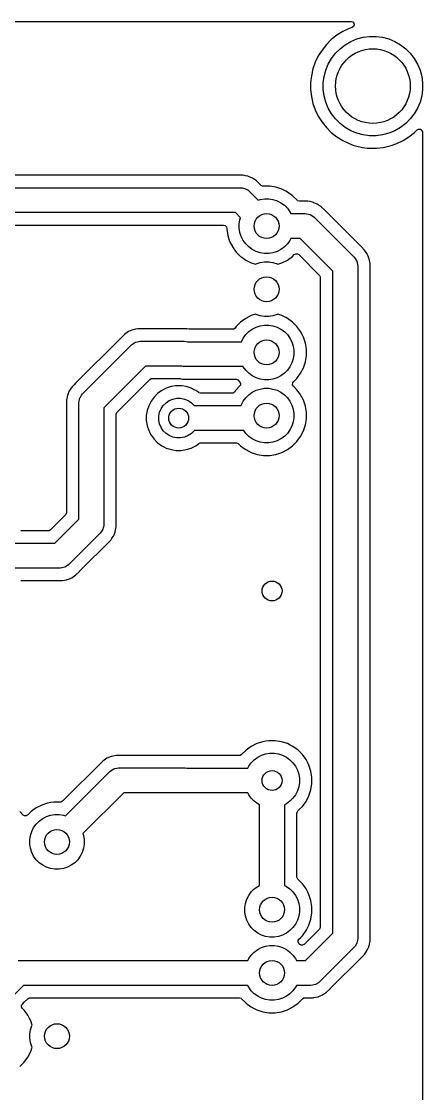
# Model space of a CAD drawing. Extents: x 10 to 287, y -200 to -10.
# Drawn here: x 178.92 to 195.04, y -121.78 to -78.68 of the extents above; entities that cross this region are included whole.
import ezdxf

# ---------------------------------------------------------------- set-up
doc = ezdxf.new("R2010")
doc.units = 0
doc.layers.add('BLACK', color=7, linetype='CONTINUOUS')

msp = doc.modelspace()

# ---------------------------------------------------------------- linework, layer by layer
at = {"layer": 'BLACK', "linetype": 'CONTINUOUS'}
for p, q in [((107.551739, -78.6805), (192.168261, -78.6805)), ((192.168261, -78.6805), (192.2353, -78.700185)), ((192.2353, -78.700185), (192.281055, -78.752989)), ((192.290999, -78.822147), (192.261974, -78.885703)), ((192.281055, -78.752989), (192.290999, -78.822147)), ((191.590753, -79.237476), (191.371175, -79.412583)), ((191.828557, -79.088053), (191.590753, -79.237476)), ((192.081588, -78.9662), (191.828557, -79.088053)), ((192.209216, -78.921541), (192.081588, -78.9662)), ((192.261974, -78.885703), (192.209216, -78.921541)), ((192.649819, -79.318429), (192.909194, -79.284282)), ((192.909194, -79.284282), (193.170806, -79.284282)), ((193.170806, -79.284282), (193.430181, -79.318429)), ((191.172583, -79.611175), (190.997476, -79.830753)), ((191.371175, -79.412583), (191.172583, -79.611175)), ((191.721308, -79.77632), (191.92886, -79.617061)), ((191.92886, -79.617061), (192.155423, -79.486255)), ((192.155423, -79.486255), (192.397121, -79.38614)), ((192.397121, -79.38614), (192.649819, -79.318429)), ((193.430181, -79.318429), (193.682879, -79.38614)), ((193.682879, -79.38614), (193.924577, -79.486255)), ((193.924577, -79.486255), (194.15114, -79.617061)), ((194.15114, -79.617061), (194.358692, -79.77632)), ((190.848053, -80.068557), (190.7262, -80.321588)), ((190.997476, -79.830753), (190.848053, -80.068557)), ((191.377061, -80.16886), (191.53632, -79.961308)), ((191.53632, -79.961308), (191.721308, -79.77632)), ((194.358692, -79.77632), (194.54368, -79.961308)), ((194.54368, -79.961308), (194.702939, -80.16886)), ((190.633439, -80.586682), (190.570945, -80.860487)), ((190.633443, -80.58667), (190.633439, -80.586682)), ((190.7262, -80.321588), (190.633443, -80.58667)), ((191.14614, -80.637121), (191.246255, -80.395423)), ((191.246255, -80.395423), (191.377061, -80.16886)), ((194.702939, -80.16886), (194.833745, -80.395423)), ((194.833745, -80.395423), (194.93386, -80.637121)), ((190.570942, -80.860505), (190.5395, -81.139568)), ((190.570945, -80.860487), (190.570942, -80.860505)), ((191.044282, -81.149194), (191.078429, -80.889819)), ((191.078429, -80.889819), (191.14614, -80.637121)), ((194.93386, -80.637121), (195.001571, -80.889819)), ((195.001571, -80.889819), (195.035718, -81.149194)), ((190.5395, -81.139568), (190.5395, -81.420431)), ((190.5395, -81.420431), (190.570942, -81.699494)), ((191.044282, -81.410806), (191.044282, -81.149194)), ((191.078429, -81.670181), (191.044282, -81.410806)), ((195.035718, -81.410806), (195.001571, -81.670181)), ((195.035718, -81.149194), (195.035718, -81.410806)), ((190.570942, -81.699494), (190.570945, -81.699512)), ((190.570945, -81.699512), (190.633439, -81.973317)), ((191.14614, -81.922879), (191.078429, -81.670181)), ((195.001571, -81.670181), (194.93386, -81.922879)), ((190.633439, -81.973317), (190.633443, -81.973329)), ((190.633443, -81.973329), (190.7262, -82.238411)), ((190.7262, -82.238411), (190.848053, -82.491442)), ((191.246255, -82.164577), (191.14614, -81.922879)), ((191.377061, -82.39114), (191.246255, -82.164577)), ((194.833745, -82.164577), (194.702939, -82.39114)), ((194.93386, -81.922879), (194.833745, -82.164577)), ((190.848053, -82.491442), (190.848055, -82.491445)), ((190.848055, -82.491445), (190.997477, -82.729248)), ((190.997477, -82.729248), (191.172584, -82.948825)), ((191.53632, -82.598692), (191.377061, -82.39114)), ((191.721308, -82.78368), (191.53632, -82.598692)), ((194.54368, -82.598692), (194.358692, -82.78368)), ((194.702939, -82.39114), (194.54368, -82.598692)), ((191.172584, -82.948825), (191.371175, -83.147416)), ((191.371175, -83.147416), (191.590752, -83.322523)), ((191.92886, -82.942939), (191.721308, -82.78368)), ((192.155423, -83.073745), (191.92886, -82.942939)), ((192.397121, -83.17386), (192.155423, -83.073745)), ((192.649819, -83.241571), (192.397121, -83.17386)), ((193.682879, -83.17386), (193.430181, -83.241571)), ((193.924577, -83.073745), (193.682879, -83.17386)), ((194.15114, -82.942939), (193.924577, -83.073745)), ((194.358692, -82.78368), (194.15114, -82.942939)), ((194.489248, -83.322523), (194.708825, -83.147416)), ((194.708825, -83.147416), (194.817819, -83.038422)), ((194.817819, -83.038422), (194.879142, -83.004937)), ((194.879142, -83.004937), (194.948834, -83.009921)), ((194.948834, -83.009921), (195.004767, -83.051793)), ((195.004767, -83.051793), (195.029184, -83.117257)), ((195.029184, -83.117257), (195.0295, -83.126103)), ((195.0295, -83.126103), (195.0295, -145.473897)), ((191.590752, -83.322523), (191.828555, -83.471945)), ((191.828555, -83.471945), (192.081592, -83.593801)), ((192.081592, -83.593801), (192.28068, -83.663465)), ((192.909194, -83.275718), (192.649819, -83.241571)), ((193.170806, -83.275718), (192.909194, -83.275718)), ((193.430181, -83.241571), (193.170806, -83.275718)), ((193.733318, -83.68656), (193.998408, -83.593801)), ((193.998408, -83.593801), (194.251445, -83.471945)), ((194.251445, -83.471945), (194.489248, -83.322523)), ((192.28068, -83.663465), (192.34667, -83.686556)), ((192.34667, -83.686556), (192.346682, -83.68656)), ((192.346682, -83.68656), (192.620491, -83.749055)), ((192.620491, -83.749055), (192.620497, -83.749055)), ((192.620497, -83.749055), (192.620505, -83.749057)), ((192.620505, -83.749057), (192.806547, -83.770018)), ((192.806547, -83.770018), (192.899569, -83.780499)), ((192.899569, -83.780499), (192.899572, -83.7805)), ((192.899572, -83.7805), (192.899575, -83.7805)), ((192.899575, -83.7805), (193.180428, -83.7805)), ((193.180428, -83.7805), (193.180429, -83.780499)), ((193.180429, -83.780499), (193.323055, -83.764429)), ((193.323055, -83.764429), (193.459494, -83.749057)), ((193.459494, -83.749057), (193.459499, -83.749056)), ((193.459499, -83.749056), (193.459509, -83.749055)), ((193.459509, -83.749055), (193.733318, -83.68656)), ((187.828541, -84.86638), (166.755825, -84.86638)), ((187.828544, -84.86638), (187.828541, -84.86638)), ((187.925188, -84.885604), (187.828544, -84.86638)), ((188.021828, -84.904826), (187.925188, -84.885604)), ((188.021832, -84.904828), (188.021828, -84.904826)), ((188.021836, -84.904829), (188.021832, -84.904828)), ((188.075165, -84.926918), (188.021836, -84.904829)), ((188.131315, -84.950176), (188.075165, -84.926918)), ((188.203911, -84.980246), (188.131315, -84.950176)), ((188.20392, -84.980251), (188.203911, -84.980246)), ((188.367781, -85.08974), (188.20392, -84.980251)), ((188.367785, -85.089743), (188.367781, -85.08974)), ((188.511459, -85.233417), (188.367785, -85.089743)), ((188.511479, -85.233439), (188.511459, -85.233417)), ((188.548347, -85.270307), (188.511479, -85.233439)), ((188.576601, -85.291458), (188.548347, -85.270307)), ((188.576885, -85.291519), (188.576601, -85.291458)), ((188.577346, -85.291862), (188.576885, -85.291519)), ((188.61119, -85.298982), (188.577346, -85.291862)), ((188.639166, -85.305068), (188.61119, -85.298982)), ((188.639166, -85.30638), (188.639166, -85.305068)), ((188.644038, -85.30638), (188.639166, -85.30638)), ((188.895962, -85.30638), (188.644038, -85.30638)), ((189.144785, -85.34579), (188.895962, -85.30638)), ((166.854366, -85.36688), (187.73, -85.36688)), ((187.73, -85.36688), (187.795248, -85.371157)), ((187.795248, -85.371157), (187.795263, -85.371157)), ((187.795263, -85.371157), (187.921342, -85.40494)), ((187.921342, -85.40494), (188.034381, -85.470203)), ((188.034381, -85.470203), (188.034396, -85.470218)), ((188.034396, -85.470218), (188.083553, -85.513327)), ((188.083553, -85.513327), (188.433423, -85.863197)), ((189.384383, -85.42364), (189.144785, -85.34579)), ((189.538747, -85.502293), (189.384383, -85.42364)), ((189.608845, -85.53801), (189.538747, -85.502293)), ((189.608847, -85.538011), (189.608845, -85.53801)), ((189.608848, -85.538012), (189.608847, -85.538011)), ((189.812649, -85.686081), (189.608848, -85.538012)), ((189.812654, -85.686085), (189.812649, -85.686081)), ((189.994238, -85.867669), (189.812654, -85.686085)), ((188.433423, -85.863197), (188.51321, -85.837273)), ((188.51321, -85.837273), (188.683695, -85.810271)), ((188.683695, -85.810271), (188.856305, -85.810271)), ((188.856305, -85.810271), (189.02679, -85.837273)), ((189.02679, -85.837273), (189.190952, -85.890613)), ((189.190952, -85.890613), (189.344748, -85.968976)), ((189.344748, -85.968976), (189.484393, -86.070433)), ((189.484393, -86.070433), (189.606447, -86.192487)), ((189.606447, -86.192487), (189.707904, -86.332132)), ((189.99465, -85.867256), (189.994238, -85.867669)), ((190.016923, -85.886695), (189.99465, -85.867256)), ((190.083962, -85.90638), (190.016923, -85.886695)), ((190.424175, -85.90638), (190.083962, -85.90638)), ((190.424178, -85.90638), (190.424175, -85.90638)), ((190.516366, -85.924717), (190.424178, -85.90638)), ((190.516374, -85.924719), (190.516366, -85.924717)), ((190.520822, -85.925604), (190.516374, -85.924719)), ((190.61747, -85.944829), (190.520822, -85.925604)), ((190.667183, -85.965421), (190.61747, -85.944829)), ((190.674237, -85.968342), (190.667183, -85.965421)), ((190.674241, -85.968344), (190.674237, -85.968342)), ((190.799541, -86.020244), (190.674241, -85.968344)), ((190.799554, -86.020251), (190.799541, -86.020244)), ((190.963415, -86.12974), (190.799554, -86.020251)), ((190.963419, -86.129743), (190.963415, -86.12974)), ((191.107093, -86.273417), (190.963419, -86.129743)), ((187.522894, -86.36688), (167.061472, -86.36688)), ((187.726317, -86.570303), (187.522894, -86.36688)), ((187.700393, -86.65009), (187.726317, -86.570303)), ((189.707904, -86.332132), (189.74599, -86.40688)), ((189.74599, -86.40688), (190.325634, -86.40688)), ((190.325634, -86.40688), (190.390882, -86.411157)), ((190.390882, -86.411157), (190.390897, -86.411157)), ((190.390897, -86.411157), (190.516976, -86.44494)), ((190.516976, -86.44494), (190.630015, -86.510203)), ((190.630015, -86.510203), (190.63003, -86.510218)), ((190.63003, -86.510218), (190.679187, -86.553327)), ((190.679187, -86.553327), (192.283553, -88.157692)), ((191.107113, -86.273439), (191.107093, -86.273417)), ((192.564655, -87.730981), (191.107113, -86.273439)), ((167.320148, -86.86738), (187.0455, -86.86738)), ((187.0455, -86.86738), (187.112539, -86.887065)), ((187.112539, -86.887065), (187.158294, -86.939869)), ((187.158294, -86.939869), (187.1695, -86.99138)), ((187.1695, -86.99138), (187.1695, -87.032841)), ((187.1695, -87.032841), (187.20891, -87.281665)), ((187.673391, -86.820575), (187.700393, -86.65009)), ((187.673391, -86.993185), (187.673391, -86.820575)), ((187.700393, -87.16367), (187.673391, -86.993185)), ((187.20891, -87.281665), (187.28676, -87.521263)), ((187.753733, -87.327832), (187.700393, -87.16367)), ((187.832096, -87.481628), (187.753733, -87.327832)), ((187.933553, -87.621273), (187.832096, -87.481628)), ((189.707904, -87.481628), (189.606447, -87.621273)), ((189.74599, -87.40688), (189.707904, -87.481628)), ((190.118528, -87.40688), (189.74599, -87.40688)), ((191.43, -88.718352), (190.118528, -87.40688)), ((187.28676, -87.521263), (187.324734, -87.59579)), ((187.324734, -87.59579), (187.39521, -87.734107)), ((187.39521, -87.734107), (187.401132, -87.745728)), ((187.401132, -87.745728), (187.549201, -87.949529)), ((188.055607, -87.743327), (187.933553, -87.621273)), ((188.195252, -87.844784), (188.055607, -87.743327)), ((188.349048, -87.923147), (188.195252, -87.844784)), ((188.51321, -87.976487), (188.349048, -87.923147)), ((189.190952, -87.923147), (189.02679, -87.976487)), ((189.344748, -87.844784), (189.190952, -87.923147)), ((189.484393, -87.743327), (189.344748, -87.844784)), ((189.606447, -87.621273), (189.484393, -87.743327)), ((192.564686, -87.73101), (192.564655, -87.730981)), ((192.707139, -87.873463), (192.564686, -87.73101)), ((192.810014, -88.027427), (192.707139, -87.873463)), ((187.549201, -87.949529), (187.549205, -87.949534)), ((187.549205, -87.949534), (187.727345, -88.127674)), ((187.727345, -88.127674), (187.72735, -88.127678)), ((187.72735, -88.127678), (187.775634, -88.162758)), ((187.775634, -88.162758), (187.931155, -88.27575)), ((187.931155, -88.27575), (188.074184, -88.348627)), ((188.074184, -88.348627), (188.155616, -88.390119)), ((188.683695, -88.003489), (188.51321, -87.976487)), ((188.51321, -88.377273), (188.683695, -88.350271)), ((188.856305, -88.003489), (188.683695, -88.003489)), ((188.683695, -88.350271), (188.856305, -88.350271)), ((189.02679, -87.976487), (188.856305, -88.003489)), ((188.856305, -88.350271), (189.02679, -88.377273)), ((189.384379, -88.390121), (189.608845, -88.27575)), ((189.608845, -88.27575), (189.812656, -88.127673)), ((189.812656, -88.127673), (189.884402, -88.055926)), ((189.884402, -88.055926), (189.945722, -88.022443)), ((189.945722, -88.022443), (190.015414, -88.027427)), ((190.015414, -88.027427), (190.059762, -88.055928)), ((190.059762, -88.055928), (190.893181, -88.889347)), ((192.283553, -88.157692), (192.326668, -88.206856)), ((192.326668, -88.206856), (192.326677, -88.206865)), ((192.326677, -88.206865), (192.390861, -88.318035)), ((192.390861, -88.318035), (192.39194, -88.319904)), ((192.39194, -88.319904), (192.425723, -88.445983)), ((192.816632, -88.037332), (192.810014, -88.027427)), ((192.848481, -88.114224), (192.816632, -88.037332)), ((192.881867, -88.194826), (192.848481, -88.114224)), ((192.881869, -88.194831), (192.881867, -88.194826)), ((192.892049, -88.219406), (192.881869, -88.194831)), ((192.892052, -88.219415), (192.892049, -88.219406)), ((192.9305, -88.412702), (192.892052, -88.219415)), ((188.155616, -88.390119), (188.155618, -88.390119)), ((188.155618, -88.390119), (188.155621, -88.390121)), ((188.155621, -88.390121), (188.322256, -88.444264)), ((188.322256, -88.444264), (188.349048, -88.430613)), ((188.349048, -88.430613), (188.51321, -88.377273)), ((189.02679, -88.377273), (189.190952, -88.430613)), ((189.190952, -88.430613), (189.217743, -88.444264)), ((189.217743, -88.444264), (189.384379, -88.390121)), ((191.43, -115.340407), (191.43, -88.718352)), ((192.425723, -88.445983), (192.425723, -88.445998)), ((192.425723, -88.445998), (192.43, -88.511246)), ((192.43, -88.511246), (192.43, -115.547514)), ((192.9305, -88.412705), (192.9305, -88.412702)), ((192.9305, -115.448974), (192.9305, -88.412705)), ((190.893181, -88.889347), (190.926666, -88.95067)), ((190.926666, -88.95067), (190.9295, -88.977028)), ((190.9295, -88.977028), (190.9295, -115.081731)), ((188.155616, -90.50364), (187.931151, -90.618012)), ((188.322255, -90.449495), (188.155616, -90.50364)), ((188.349048, -90.463147), (188.322255, -90.449495)), ((188.51321, -90.516487), (188.349048, -90.463147)), ((189.190952, -90.463147), (189.02679, -90.516487)), ((189.217744, -90.449495), (189.190952, -90.463147)), ((189.384383, -90.50364), (189.217744, -90.449495)), ((189.538747, -90.582293), (189.384383, -90.50364)), ((187.727345, -90.766085), (187.549209, -90.944221)), ((187.72735, -90.766081), (187.727345, -90.766085)), ((187.931151, -90.618012), (187.72735, -90.766081)), ((188.349048, -90.970613), (188.51321, -90.917273)), ((188.683695, -90.543489), (188.51321, -90.516487)), ((188.51321, -90.917273), (188.683695, -90.890271)), ((188.856305, -90.543489), (188.683695, -90.543489)), ((188.683695, -90.890271), (188.856305, -90.890271)), ((189.02679, -90.516487), (188.856305, -90.543489)), ((188.856305, -90.890271), (189.02679, -90.917273)), ((189.02679, -90.917273), (189.190952, -90.970613)), ((189.608845, -90.61801), (189.538747, -90.582293)), ((189.608847, -90.618011), (189.608845, -90.61801)), ((189.608848, -90.618012), (189.608847, -90.618011)), ((189.812649, -90.766081), (189.608848, -90.618012)), ((189.812654, -90.766085), (189.812649, -90.766081)), ((189.990794, -90.944225), (189.812654, -90.766085)), ((182.99254, -91.329418), (182.922861, -91.399098)), ((183.062219, -91.259739), (182.99254, -91.329418)), ((183.226079, -91.150251), (183.062219, -91.259739)), ((183.226092, -91.150244), (183.226079, -91.150251)), ((183.352757, -91.097778), (183.226092, -91.150244)), ((183.352767, -91.097775), (183.352757, -91.097778)), ((183.35988, -91.094829), (183.352767, -91.097775)), ((183.408164, -91.074829), (183.35988, -91.094829)), ((183.504812, -91.055604), (183.408164, -91.074829)), ((183.509195, -91.054732), (183.504812, -91.055604)), ((183.509203, -91.05473), (183.509195, -91.054732)), ((183.601455, -91.03638), (183.509203, -91.05473)), ((183.601459, -91.03638), (183.601455, -91.03638)), ((185.568541, -91.03638), (183.601459, -91.03638)), ((185.568545, -91.03638), (185.568541, -91.03638)), ((185.657111, -91.053997), (185.568545, -91.03638)), ((185.681302, -91.05638), (185.657111, -91.053997)), ((187.40454, -91.05638), (185.681302, -91.05638)), ((187.449528, -91.047931), (187.40454, -91.05638)), ((187.504858, -91.005265), (187.449528, -91.047931)), ((187.549204, -90.944227), (187.504858, -91.005265)), ((187.549209, -90.944221), (187.549204, -90.944227)), ((187.832096, -91.412132), (187.933553, -91.272487)), ((187.933553, -91.272487), (188.055607, -91.150433)), ((188.055607, -91.150433), (188.195252, -91.048976)), ((188.195252, -91.048976), (188.349048, -90.970613)), ((189.190952, -90.970613), (189.344748, -91.048976)), ((189.344748, -91.048976), (189.484393, -91.150433)), ((189.484393, -91.150433), (189.606447, -91.272487)), ((189.606447, -91.272487), (189.707904, -91.412132)), ((189.990798, -90.94423), (189.990794, -90.944225)), ((190.070548, -91.053997), (189.990798, -90.94423)), ((190.13887, -91.148035), (190.070548, -91.053997)), ((190.195786, -91.259739), (190.13887, -91.148035)), ((190.253239, -91.372496), (190.195786, -91.259739)), ((190.253239, -91.372498), (190.253239, -91.372496)), ((190.253241, -91.372501), (190.253239, -91.372498)), ((190.33109, -91.612095), (190.253241, -91.372501)), ((182.922858, -91.399101), (181.093956, -93.228003)), ((181.378182, -93.651592), (183.346447, -91.683327)), ((182.922861, -91.399098), (182.922858, -91.399101)), ((183.346447, -91.683327), (183.39561, -91.640211)), ((183.39561, -91.640211), (183.395619, -91.640203)), ((183.395619, -91.640203), (183.508658, -91.57494)), ((183.508658, -91.57494), (183.634737, -91.541157)), ((183.634737, -91.541157), (183.634752, -91.541157)), ((183.634752, -91.541157), (183.7, -91.53688)), ((183.7, -91.53688), (185.47, -91.53688)), ((185.47, -91.53688), (185.535248, -91.541157)), ((185.535248, -91.541157), (185.535263, -91.541157)), ((185.535263, -91.541157), (185.593942, -91.55688)), ((185.593942, -91.55688), (187.758343, -91.55688)), ((187.758343, -91.55688), (187.832096, -91.412132)), ((189.707904, -91.412132), (189.786267, -91.565928)), ((189.786267, -91.565928), (189.839607, -91.73009)), ((189.839607, -91.73009), (189.866609, -91.900575)), ((190.3705, -91.860918), (190.33109, -91.612095)), ((189.866609, -92.073185), (189.839607, -92.24367)), ((189.866609, -91.900575), (189.866609, -92.073185)), ((190.33109, -92.361665), (190.3705, -92.112842)), ((190.3705, -92.112842), (190.3705, -91.860918)), ((183.907106, -92.53688), (182.231735, -94.212251)), ((185.366058, -92.53688), (183.907106, -92.53688)), ((185.424737, -92.552603), (185.366058, -92.53688)), ((185.424752, -92.552603), (185.424737, -92.552603)), ((185.49, -92.55688), (185.424752, -92.552603)), ((187.829677, -92.55688), (185.49, -92.55688)), ((187.832096, -92.561628), (187.829677, -92.55688)), ((187.933553, -92.701273), (187.832096, -92.561628)), ((189.707904, -92.561628), (189.606447, -92.701273)), ((189.786267, -92.407832), (189.707904, -92.561628)), ((189.839607, -92.24367), (189.786267, -92.407832)), ((190.13887, -92.825725), (190.253241, -92.601259)), ((190.253241, -92.601259), (190.33109, -92.361665)), ((182.768554, -94.383246), (184.078101, -93.073699)), ((184.078101, -93.073699), (184.139424, -93.040214)), ((184.139424, -93.040214), (184.165782, -93.03738)), ((184.165782, -93.03738), (185.278702, -93.03738)), ((185.278702, -93.03738), (185.302892, -93.039762)), ((185.302892, -93.039762), (185.331293, -93.045412)), ((185.331293, -93.045412), (185.391457, -93.05738)), ((185.391457, -93.05738), (185.391459, -93.05738)), ((185.391459, -93.05738), (185.39146, -93.05738)), ((185.39146, -93.05738), (185.58854, -93.05738)), ((185.58854, -93.05738), (187.525689, -93.05738)), ((187.525689, -93.05738), (187.555129, -93.066024)), ((187.555129, -93.066024), (187.585116, -93.072548)), ((187.585116, -93.072548), (187.590131, -93.076302)), ((187.590131, -93.076302), (187.592728, -93.077065)), ((187.592728, -93.077065), (187.61337, -93.093699)), ((187.61337, -93.093699), (187.68887, -93.169199)), ((188.055607, -92.823327), (187.933553, -92.701273)), ((188.195252, -92.924784), (188.055607, -92.823327)), ((188.349048, -93.003147), (188.195252, -92.924784)), ((188.51321, -93.056487), (188.349048, -93.003147)), ((188.683695, -93.083489), (188.51321, -93.056487)), ((188.856305, -93.083489), (188.683695, -93.083489)), ((189.02679, -93.056487), (188.856305, -93.083489)), ((189.190952, -93.003147), (189.02679, -93.056487)), ((189.344748, -92.924784), (189.190952, -93.003147)), ((189.484393, -92.823327), (189.344748, -92.924784)), ((189.606447, -92.701273), (189.484393, -92.823327)), ((189.85113, -93.169199), (189.990793, -93.029536)), ((189.990793, -93.029536), (190.13887, -92.825725)), ((180.954594, -93.367364), (180.845106, -93.531224)), ((181.038721, -93.283238), (180.954594, -93.367364)), ((181.093953, -93.228006), (181.038721, -93.283238)), ((181.093956, -93.228003), (181.093953, -93.228006)), ((184.558386, -93.514595), (184.392786, -93.634908)), ((184.740776, -93.421661), (184.558386, -93.514595)), ((184.935465, -93.358402), (184.740776, -93.421661)), ((185.113329, -93.330231), (184.935465, -93.358402)), ((185.137648, -93.32638), (185.113329, -93.330231)), ((185.342352, -93.32638), (185.137648, -93.32638)), ((185.369995, -93.330758), (185.342352, -93.32638)), ((185.544534, -93.358402), (185.369995, -93.330758)), ((185.739223, -93.421661), (185.544534, -93.358402)), ((185.862006, -93.484223), (185.739223, -93.421661)), ((185.92161, -93.514593), (185.862006, -93.484223)), ((185.921612, -93.514594), (185.92161, -93.514593)), ((185.921613, -93.514595), (185.921612, -93.514594)), ((186.042877, -93.602698), (185.921613, -93.514595)), ((187.527143, -93.514593), (187.48306, -93.575266)), ((187.549207, -93.484223), (187.527143, -93.514593)), ((187.68887, -93.344561), (187.549207, -93.484223)), ((187.68887, -93.169199), (187.722355, -93.230522)), ((187.717371, -93.300214), (187.68887, -93.344561)), ((187.722355, -93.230522), (187.717371, -93.300214)), ((188.195252, -93.588976), (188.349048, -93.510613)), ((188.349048, -93.510613), (188.51321, -93.457273)), ((188.51321, -93.457273), (188.683695, -93.430271)), ((188.683695, -93.430271), (188.856305, -93.430271)), ((188.856305, -93.430271), (189.02679, -93.457273)), ((189.02679, -93.457273), (189.190952, -93.510613)), ((189.190952, -93.510613), (189.344748, -93.588976)), ((189.817645, -93.283238), (189.822629, -93.213546)), ((189.85113, -93.344561), (189.817645, -93.283238)), ((189.822629, -93.213546), (189.85113, -93.169199)), ((189.990794, -93.484225), (189.85113, -93.344561)), ((189.990798, -93.48423), (189.990794, -93.484225)), ((190.119952, -93.661997), (189.990798, -93.48423)), ((180.757125, -93.776444), (180.731235, -93.906601)), ((180.731235, -93.906601), (180.731235, -98.432482)), ((180.757127, -93.776437), (180.757125, -93.776444)), ((180.758475, -93.769661), (180.757127, -93.776437)), ((180.769684, -93.713309), (180.758475, -93.769661)), ((180.799947, -93.640248), (180.769684, -93.713309)), ((180.802156, -93.634914), (180.799947, -93.640248)), ((180.845099, -93.531237), (180.802156, -93.634914)), ((180.845106, -93.531224), (180.845099, -93.531237)), ((181.231735, -94.005145), (181.236012, -93.939897)), ((181.236012, -93.939882), (181.269795, -93.813803)), ((181.236012, -93.939897), (181.236012, -93.939882)), ((181.269795, -93.813803), (181.289504, -93.779666)), ((181.289504, -93.779666), (181.335058, -93.700764)), ((181.335058, -93.700764), (181.335073, -93.700748)), ((181.335073, -93.700748), (181.378182, -93.651592)), ((184.127715, -93.945266), (184.034781, -94.127656)), ((184.248028, -93.779666), (184.127715, -93.945266)), ((184.392786, -93.634908), (184.248028, -93.779666)), ((184.732485, -94.008472), (184.862883, -93.921343)), ((184.862883, -93.921343), (185.007772, -93.861328)), ((185.007772, -93.861328), (185.161586, -93.830732)), ((185.161586, -93.830732), (185.318414, -93.830732)), ((185.318414, -93.830732), (185.472228, -93.861328)), ((185.472228, -93.861328), (185.617117, -93.921343)), ((185.617117, -93.921343), (185.747515, -94.008472)), ((186.048723, -93.606695), (186.042877, -93.602698)), ((186.115762, -93.62638), (186.048723, -93.606695)), ((187.382744, -93.62638), (186.115762, -93.62638)), ((187.427733, -93.617931), (187.382744, -93.62638)), ((187.48306, -93.575266), (187.427733, -93.617931)), ((187.753733, -94.105928), (187.832096, -93.952132)), ((187.832096, -93.952132), (187.933553, -93.812487)), ((187.933553, -93.812487), (188.055607, -93.690433)), ((188.055607, -93.690433), (188.195252, -93.588976)), ((189.344748, -93.588976), (189.484393, -93.690433)), ((189.484393, -93.690433), (189.606447, -93.812487)), ((189.606447, -93.812487), (189.707904, -93.952132)), ((189.707904, -93.952132), (189.786267, -94.105928)), ((190.13887, -93.688035), (190.119952, -93.661997)), ((190.185558, -93.779666), (190.13887, -93.688035)), ((190.253239, -93.912496), (190.185558, -93.779666)), ((190.253239, -93.912498), (190.253239, -93.912496)), ((190.253241, -93.912501), (190.253239, -93.912498)), ((190.33109, -94.152095), (190.253241, -93.912501)), ((181.231735, -98.691158), (181.231735, -94.005145)), ((182.231735, -94.212251), (182.231735, -98.898265)), ((182.75192, -94.403888), (182.768554, -94.383246)), ((183.971522, -94.322345), (183.9395, -94.524528)), ((184.034781, -94.127656), (183.971522, -94.322345)), ((184.474448, -94.394652), (184.534463, -94.249763)), ((184.534463, -94.249763), (184.621592, -94.119365)), ((184.621592, -94.119365), (184.732485, -94.008472)), ((185.747515, -94.008472), (185.858408, -94.119365)), ((185.858408, -94.119365), (185.863429, -94.12688)), ((185.863429, -94.12688), (187.746925, -94.12688)), ((187.746925, -94.12688), (187.753733, -94.105928)), ((189.786267, -94.105928), (189.839607, -94.27009)), ((189.839607, -94.27009), (189.866609, -94.440575)), ((190.3705, -94.400918), (190.33109, -94.152095)), ((182.732235, -94.470927), (182.75192, -94.403888)), ((182.732235, -98.799725), (182.732235, -94.470927)), ((183.9395, -94.524528), (183.9395, -94.729231)), ((183.9395, -94.729231), (183.971522, -94.931414)), ((184.443852, -94.548466), (184.474448, -94.394652)), ((184.443852, -94.705294), (184.443852, -94.548466)), ((184.474448, -94.859108), (184.443852, -94.705294)), ((189.839607, -94.78367), (189.786267, -94.947832)), ((189.866609, -94.613185), (189.839607, -94.78367)), ((189.866609, -94.440575), (189.866609, -94.613185)), ((190.33109, -94.901665), (190.3705, -94.652842)), ((190.3705, -94.652842), (190.3705, -94.400918)), ((183.971522, -94.931414), (184.034781, -95.126103)), ((184.034781, -95.126103), (184.087296, -95.229167)), ((184.087296, -95.229167), (184.122619, -95.298493)), ((184.534463, -95.003997), (184.474448, -94.859108)), ((184.621592, -95.134395), (184.534463, -95.003997)), ((184.732485, -95.245288), (184.621592, -95.134395)), ((184.862883, -95.332417), (184.732485, -95.245288)), ((185.747515, -95.245288), (185.617117, -95.332417)), ((185.858408, -95.134395), (185.747515, -95.245288)), ((185.863429, -95.12688), (185.858408, -95.134395)), ((187.850442, -95.12688), (185.863429, -95.12688)), ((187.933553, -95.241273), (187.850442, -95.12688)), ((188.055607, -95.363327), (187.933553, -95.241273)), ((189.606447, -95.241273), (189.484393, -95.363327)), ((189.707904, -95.101628), (189.606447, -95.241273)), ((189.786267, -94.947832), (189.707904, -95.101628)), ((190.13887, -95.365725), (190.253241, -95.141259)), ((190.253241, -95.141259), (190.33109, -94.901665)), ((184.122619, -95.298493), (184.127715, -95.308493)), ((184.127715, -95.308493), (184.248028, -95.474093)), ((184.248028, -95.474093), (184.392786, -95.618851)), ((184.392786, -95.618851), (184.511862, -95.705363)), ((185.007772, -95.392432), (184.862883, -95.332417)), ((185.161586, -95.423028), (185.007772, -95.392432)), ((185.318414, -95.423028), (185.161586, -95.423028)), ((185.472228, -95.392432), (185.318414, -95.423028)), ((185.617117, -95.332417), (185.472228, -95.392432)), ((185.92161, -95.739167), (186.042877, -95.651061)), ((186.042877, -95.651061), (186.108683, -95.627582)), ((186.108683, -95.627582), (186.115762, -95.62738)), ((186.115762, -95.62738), (187.555689, -95.62738)), ((187.555689, -95.62738), (187.622728, -95.647065)), ((187.622728, -95.647065), (187.64337, -95.663699)), ((187.64337, -95.663699), (187.727345, -95.747674)), ((188.195252, -95.464784), (188.055607, -95.363327)), ((188.349048, -95.543147), (188.195252, -95.464784)), ((188.51321, -95.596487), (188.349048, -95.543147)), ((188.683695, -95.623489), (188.51321, -95.596487)), ((188.856305, -95.623489), (188.683695, -95.623489)), ((189.02679, -95.596487), (188.856305, -95.623489)), ((189.190952, -95.543147), (189.02679, -95.596487)), ((189.344748, -95.464784), (189.190952, -95.543147)), ((189.484393, -95.363327), (189.344748, -95.464784)), ((189.812656, -95.747673), (189.990793, -95.569536)), ((189.990793, -95.569536), (190.13887, -95.365725)), ((184.511862, -95.705363), (184.55839, -95.739167)), ((184.55839, -95.739167), (184.636712, -95.779074)), ((184.636712, -95.779074), (184.740776, -95.832098)), ((184.740776, -95.832098), (184.740778, -95.832098)), ((184.740778, -95.832098), (184.740781, -95.8321)), ((184.740781, -95.8321), (184.845137, -95.866007)), ((184.845137, -95.866007), (184.935465, -95.895357)), ((184.935465, -95.895357), (185.000269, -95.905621)), ((185.000269, -95.905621), (185.137648, -95.92738)), ((185.137648, -95.92738), (185.137649, -95.92738)), ((185.137649, -95.92738), (185.342351, -95.92738)), ((185.342351, -95.92738), (185.342352, -95.92738)), ((185.342352, -95.92738), (185.544534, -95.895357)), ((185.544534, -95.895357), (185.739219, -95.8321)), ((185.739219, -95.8321), (185.92161, -95.739167)), ((187.727345, -95.747674), (187.72735, -95.747678)), ((187.72735, -95.747678), (187.871597, -95.852479)), ((187.871597, -95.852479), (187.931155, -95.89575)), ((187.931155, -95.89575), (188.059422, -95.961105)), ((188.059422, -95.961105), (188.155616, -96.010119)), ((188.155616, -96.010119), (188.155618, -96.010119)), ((188.155618, -96.010119), (188.155621, -96.010121)), ((188.155621, -96.010121), (188.395215, -96.08797)), ((188.395215, -96.08797), (188.644038, -96.12738)), ((188.895962, -96.12738), (189.144785, -96.08797)), ((189.144785, -96.08797), (189.384379, -96.010121)), ((189.384379, -96.010121), (189.608845, -95.89575)), ((189.608845, -95.89575), (189.812656, -95.747673)), ((188.644038, -96.12738), (188.644039, -96.12738)), ((188.644039, -96.12738), (188.895961, -96.12738)), ((188.895961, -96.12738), (188.895962, -96.12738)), ((180.694916, -98.520163), (180.095019, -99.120061)), ((180.266014, -99.65688), (181.231735, -98.691158)), ((180.71155, -98.499521), (180.694916, -98.520163)), ((180.731235, -98.432482), (180.71155, -98.499521)), ((180.095019, -99.120061), (180.033696, -99.153546)), ((182.193675, -99.089607), (182.128412, -99.202646)), ((182.205736, -99.044594), (182.193675, -99.089607)), ((182.227458, -98.963528), (182.205736, -99.044594)), ((182.231735, -98.898265), (182.227458, -98.963512)), ((182.227458, -98.963512), (182.227458, -98.963528)), ((182.693786, -99.190101), (182.732235, -98.996806)), ((182.732235, -98.996806), (182.732235, -98.799725)), ((180.007338, -99.15638), (178.895762, -99.15638)), ((180.033696, -99.153546), (180.007338, -99.15638)), ((182.085288, -99.251819), (180.826673, -100.510433)), ((181.260468, -100.78445), (182.508874, -99.536047)), ((182.128403, -99.202654), (182.085288, -99.251819)), ((182.128412, -99.202646), (182.128403, -99.202654)), ((182.508874, -99.536047), (182.559913, -99.459661)), ((182.559913, -99.459661), (182.618367, -99.372179)), ((182.618367, -99.372179), (182.642089, -99.314908)), ((182.642089, -99.314908), (182.683297, -99.215423)), ((182.683297, -99.215423), (182.683298, -99.215419)), ((182.683298, -99.215419), (182.688823, -99.202081)), ((182.688823, -99.202081), (182.693786, -99.190101)), ((178.643429, -99.65688), (180.266014, -99.65688)), ((180.47312, -100.65688), (178.643429, -100.65688)), ((180.538368, -100.652603), (180.47312, -100.65688)), ((180.538383, -100.652603), (180.538368, -100.652603)), ((180.664462, -100.61882), (180.538383, -100.652603)), ((180.777501, -100.553557), (180.664462, -100.61882)), ((180.777516, -100.553541), (180.777501, -100.553557)), ((180.826673, -100.510433), (180.777516, -100.553541)), ((181.110902, -100.934019), (181.250259, -100.794662)), ((181.250259, -100.79466), (181.260467, -100.784453)), ((181.250259, -100.794662), (181.250259, -100.79466)), ((181.260467, -100.784453), (181.260468, -100.78445)), ((178.895762, -101.15738), (180.571663, -101.15738)), ((180.571663, -101.15738), (180.650871, -101.141623)), ((180.650871, -101.141623), (180.728985, -101.126086)), ((180.728985, -101.126086), (180.764956, -101.118931)), ((180.764956, -101.118931), (180.818285, -101.096841)), ((180.818285, -101.096841), (180.947034, -101.043512)), ((180.947034, -101.043512), (181.110902, -100.934019)), ((188.375616, -107.71364), (188.151151, -107.828012)), ((188.615214, -107.63579), (188.375616, -107.71364)), ((188.739626, -107.616085), (188.615214, -107.63579)), ((188.864038, -107.59638), (188.739626, -107.616085)), ((189.115962, -107.59638), (188.864038, -107.59638)), ((189.364785, -107.63579), (189.115962, -107.59638)), ((189.604383, -107.71364), (189.364785, -107.63579)), ((189.723296, -107.77423), (189.604383, -107.71364)), ((187.764687, -108.156594), (187.71182, -108.191105)), ((187.765762, -108.157669), (187.764687, -108.156594)), ((187.947345, -107.976085), (187.765762, -108.157669)), ((187.94735, -107.976081), (187.947345, -107.976085)), ((188.151151, -107.828012), (187.94735, -107.976081)), ((188.415252, -108.258976), (188.569048, -108.180613)), ((188.569048, -108.180613), (188.73321, -108.127273)), ((188.73321, -108.127273), (188.903695, -108.100271)), ((188.903695, -108.100271), (189.076305, -108.100271)), ((189.076305, -108.100271), (189.24679, -108.127273)), ((189.24679, -108.127273), (189.410952, -108.180613)), ((189.410952, -108.180613), (189.564748, -108.258976)), ((189.828845, -107.82801), (189.723296, -107.77423)), ((189.828847, -107.828011), (189.828845, -107.82801)), ((189.828848, -107.828012), (189.828847, -107.828011)), ((190.032649, -107.976081), (189.828848, -107.828012)), ((190.032654, -107.976085), (190.032649, -107.976081)), ((190.210794, -108.154225), (190.032654, -107.976085)), ((190.210798, -108.15423), (190.210794, -108.154225)), ((190.319151, -108.303366), (190.210798, -108.15423)), ((182.187215, -108.412862), (180.571651, -110.028427)), ((182.187219, -108.412859), (182.187215, -108.412862)), ((182.351079, -108.303371), (182.187219, -108.412859)), ((182.351088, -108.303366), (182.351079, -108.303371)), ((182.533164, -108.227948), (182.351088, -108.303366)), ((182.533172, -108.227946), (182.533164, -108.227948)), ((182.726457, -108.189499), (182.533172, -108.227946)), ((182.72646, -108.189499), (182.726457, -108.189499)), ((182.923541, -108.189499), (182.72646, -108.189499)), ((182.929655, -108.189499), (182.923541, -108.189499)), ((182.929675, -108.1895), (182.929655, -108.189499)), ((185.598541, -108.1895), (182.929675, -108.1895)), ((185.598542, -108.1895), (185.598541, -108.1895)), ((185.60661, -108.191105), (185.598542, -108.1895)), ((185.621149, -108.193997), (185.60661, -108.191105)), ((185.645341, -108.19638), (185.621149, -108.193997)), ((187.676038, -108.19638), (185.645341, -108.19638)), ((187.71182, -108.191105), (187.676038, -108.19638)), ((188.052096, -108.622132), (188.153553, -108.482487)), ((188.153553, -108.482487), (188.275607, -108.360433)), ((188.275607, -108.360433), (188.415252, -108.258976)), ((189.564748, -108.258976), (189.704393, -108.360433)), ((189.704393, -108.360433), (189.826447, -108.482487)), ((189.826447, -108.482487), (189.927904, -108.622132)), ((190.35887, -108.358035), (190.319151, -108.303366)), ((190.412281, -108.46286), (190.35887, -108.358035)), ((190.473239, -108.582496), (190.412281, -108.46286)), ((190.473239, -108.582498), (190.473239, -108.582496)), ((190.473241, -108.582501), (190.473239, -108.582498)), ((190.55109, -108.822095), (190.473241, -108.582501)), ((180.686576, -110.621317), (182.471447, -108.836446)), ((182.471447, -108.836446), (182.520611, -108.79333)), ((182.520611, -108.79333), (182.520619, -108.793323)), ((182.520619, -108.793323), (182.633658, -108.72806)), ((182.633658, -108.72806), (182.675383, -108.71688)), ((182.675383, -108.71688), (182.759737, -108.694277)), ((182.759737, -108.694277), (182.759752, -108.694277)), ((182.759752, -108.694277), (182.825, -108.69)), ((182.825, -108.69), (185.5, -108.69)), ((185.5, -108.69), (185.565248, -108.694277)), ((185.565248, -108.694277), (185.565263, -108.694277)), ((185.565263, -108.694277), (185.574977, -108.69688)), ((185.574977, -108.69688), (188.01401, -108.69688)), ((188.01401, -108.69688), (188.052096, -108.622132)), ((189.927904, -108.622132), (190.006267, -108.775928)), ((190.006267, -108.775928), (190.059607, -108.94009)), ((190.059607, -108.94009), (190.086609, -109.110575)), ((190.5905, -109.070918), (190.55109, -108.822095)), ((190.059607, -109.45367), (190.006267, -109.617832)), ((190.086609, -109.283185), (190.059607, -109.45367)), ((190.086609, -109.110575), (190.086609, -109.283185)), ((190.55109, -109.571665), (190.5905, -109.322842)), ((190.5905, -109.322842), (190.5905, -109.070918)), ((183.032107, -109.69), (181.393682, -111.328423)), ((185.431903, -109.69), (183.032107, -109.69)), ((185.441617, -109.692603), (185.431903, -109.69)), ((185.441632, -109.692603), (185.441617, -109.692603)), ((185.50688, -109.69688), (185.441632, -109.692603)), ((188.01401, -109.69688), (185.50688, -109.69688)), ((188.052096, -109.771628), (188.01401, -109.69688)), ((188.153553, -109.911273), (188.052096, -109.771628)), ((189.927904, -109.771628), (189.826447, -109.911273)), ((190.006267, -109.617832), (189.927904, -109.771628)), ((190.35887, -110.035725), (190.473241, -109.811259)), ((190.473241, -109.811259), (190.55109, -109.571665)), ((179.511151, -110.296132), (179.307351, -110.4442)), ((179.735616, -110.18176), (179.511151, -110.296132)), ((179.975214, -110.10391), (179.735616, -110.18176)), ((180.107935, -110.082889), (179.975214, -110.10391)), ((180.224038, -110.0645), (180.107935, -110.082889)), ((180.475962, -110.0645), (180.224038, -110.0645)), ((180.480834, -110.0645), (180.475962, -110.0645)), ((180.510328, -110.061912), (180.480834, -110.063919)), ((180.480834, -110.063919), (180.480834, -110.0645)), ((180.571651, -110.028427), (180.510328, -110.061912)), ((188.275607, -110.033327), (188.153553, -109.911273)), ((188.415252, -110.134784), (188.275607, -110.033327)), ((188.49, -110.17287), (188.415252, -110.134784)), ((188.49, -113.415889), (188.49, -110.17287)), ((189.564748, -110.134784), (189.49, -110.17287)), ((189.49, -110.17287), (189.49, -113.415889)), ((189.704393, -110.033327), (189.564748, -110.134784)), ((189.826447, -109.911273), (189.704393, -110.033327)), ((190.099292, -110.351037), (190.210793, -110.239536)), ((190.210793, -110.239536), (190.35887, -110.035725)), ((178.992007, -110.583558), (178.852656, -110.444207)), ((178.992424, -110.583974), (178.992007, -110.583558)), ((178.992674, -110.584134), (178.992424, -110.583974)), ((179.020704, -110.605091), (178.992674, -110.584134)), ((179.027673, -110.606598), (179.020704, -110.605091)), ((179.036666, -110.61237), (179.027673, -110.606598)), ((179.063099, -110.61426), (179.036666, -110.61237)), ((179.088995, -110.619861), (179.063099, -110.61426)), ((179.097402, -110.616713), (179.088995, -110.619861)), ((179.106358, -110.617354), (179.097402, -110.616713)), ((179.129613, -110.604655), (179.106358, -110.617354)), ((179.15443, -110.595366), (179.129613, -110.604655)), ((179.159801, -110.588172), (179.15443, -110.595366)), ((179.167681, -110.58387), (179.159801, -110.588172)), ((179.307351, -110.4442), (179.167681, -110.58387)), ((179.635607, -110.828553), (179.775252, -110.727096)), ((179.775252, -110.727096), (179.929048, -110.648733)), ((179.929048, -110.648733), (180.09321, -110.595393)), ((180.09321, -110.595393), (180.263695, -110.568391)), ((180.263695, -110.568391), (180.436305, -110.568391)), ((180.436305, -110.568391), (180.60679, -110.595393)), ((180.60679, -110.595393), (180.686576, -110.621317)), ((189.9905, -110.510842), (190.010185, -110.443803)), ((189.9905, -113.077917), (189.9905, -110.510842)), ((190.010185, -110.443803), (190.029623, -110.42153)), ((190.029211, -110.421118), (190.099292, -110.351037)), ((190.029623, -110.42153), (190.029211, -110.421118)), ((179.333733, -111.244048), (179.412096, -111.090252)), ((179.412096, -111.090252), (179.513553, -110.950607)), ((179.513553, -110.950607), (179.635607, -110.828553)), ((179.253391, -111.578695), (179.280393, -111.40821)), ((179.253391, -111.751305), (179.253391, -111.578695)), ((179.280393, -111.40821), (179.333733, -111.244048)), ((181.393682, -111.328423), (181.419607, -111.40821)), ((181.419607, -111.40821), (181.446609, -111.578695)), ((181.446609, -111.578695), (181.446609, -111.751305)), ((179.280393, -111.92179), (179.253391, -111.751305)), ((179.333733, -112.085952), (179.280393, -111.92179)), ((181.419607, -111.92179), (181.366267, -112.085952)), ((181.446609, -111.751305), (181.419607, -111.92179)), ((179.412096, -112.239748), (179.333733, -112.085952)), ((179.513553, -112.379393), (179.412096, -112.239748)), ((179.635607, -112.501447), (179.513553, -112.379393)), ((181.186447, -112.379393), (181.064393, -112.501447)), ((181.287904, -112.239748), (181.186447, -112.379393)), ((181.366267, -112.085952), (181.287904, -112.239748)), ((179.775252, -112.602904), (179.635607, -112.501447)), ((179.929048, -112.681267), (179.775252, -112.602904)), ((180.09321, -112.734607), (179.929048, -112.681267)), ((180.263695, -112.761609), (180.09321, -112.734607)), ((180.436305, -112.761609), (180.263695, -112.761609)), ((180.60679, -112.734607), (180.436305, -112.761609)), ((180.770952, -112.681267), (180.60679, -112.734607)), ((180.924748, -112.602904), (180.770952, -112.681267)), ((181.064393, -112.501447), (180.924748, -112.602904)), ((189.995774, -113.113695), (189.9905, -113.077917)), ((190.030285, -113.166568), (189.995774, -113.113695)), ((190.029212, -113.167642), (190.030285, -113.166568)), ((190.210792, -113.349223), (190.029212, -113.167642)), ((190.210798, -113.34923), (190.210792, -113.349223)), ((190.327927, -113.510446), (190.210798, -113.34923)), ((188.052096, -113.817132), (188.153553, -113.677487)), ((188.153553, -113.677487), (188.275607, -113.555433)), ((188.275607, -113.555433), (188.415252, -113.453976)), ((188.415252, -113.453976), (188.49, -113.415889)), ((189.49, -113.415889), (189.564748, -113.453976)), ((189.564748, -113.453976), (189.704393, -113.555433)), ((189.704393, -113.555433), (189.826447, -113.677487)), ((189.826447, -113.677487), (189.927904, -113.817132)), ((190.35887, -113.553035), (190.327927, -113.510446)), ((190.424834, -113.682496), (190.35887, -113.553035)), ((190.473239, -113.777496), (190.424834, -113.682496)), ((190.473239, -113.777498), (190.473239, -113.777496)), ((190.473241, -113.777501), (190.473239, -113.777498)), ((190.55109, -114.017095), (190.473241, -113.777501)), ((187.893391, -114.305575), (187.920393, -114.13509)), ((187.920393, -114.13509), (187.973733, -113.970928)), ((187.973733, -113.970928), (188.052096, -113.817132)), ((189.927904, -113.817132), (190.006267, -113.970928)), ((190.006267, -113.970928), (190.059607, -114.13509)), ((190.059607, -114.13509), (190.086609, -114.305575)), ((190.5905, -114.265918), (190.55109, -114.017095)), ((187.893391, -114.478185), (187.893391, -114.305575)), ((187.920393, -114.64867), (187.893391, -114.478185)), ((187.973733, -114.812832), (187.920393, -114.64867)), ((190.059607, -114.64867), (190.006267, -114.812832)), ((190.086609, -114.478185), (190.059607, -114.64867)), ((190.086609, -114.305575), (190.086609, -114.478185)), ((190.55109, -114.766665), (190.5905, -114.517842)), ((190.5905, -114.517842), (190.5905, -114.265918)), ((188.052096, -114.966628), (187.973733, -114.812832)), ((188.153553, -115.106273), (188.052096, -114.966628)), ((189.927904, -114.966628), (189.826447, -115.106273)), ((190.006267, -114.812832), (189.927904, -114.966628)), ((190.35887, -115.230725), (190.473241, -115.006259)), ((190.473241, -115.006259), (190.55109, -114.766665)), ((188.275607, -115.228327), (188.153553, -115.106273)), ((188.415252, -115.329784), (188.275607, -115.228327)), ((188.569048, -115.408147), (188.415252, -115.329784)), ((188.73321, -115.461487), (188.569048, -115.408147)), ((188.903695, -115.488489), (188.73321, -115.461487)), ((189.076305, -115.488489), (188.903695, -115.488489)), ((189.24679, -115.461487), (189.076305, -115.488489)), ((189.410952, -115.408147), (189.24679, -115.461487)), ((189.564748, -115.329784), (189.410952, -115.408147)), ((189.704393, -115.228327), (189.564748, -115.329784)), ((189.826447, -115.106273), (189.704393, -115.228327)), ((190.07113, -115.574199), (190.139819, -115.50551)), ((190.139819, -115.50551), (190.210793, -115.434536)), ((190.210793, -115.434536), (190.35887, -115.230725)), ((190.893181, -115.169412), (190.279762, -115.782831)), ((190.338528, -116.43188), (191.43, -115.340407)), ((190.909815, -115.14877), (190.893181, -115.169412)), ((190.9295, -115.081731), (190.909815, -115.14877)), ((192.9305, -115.646054), (192.9305, -115.448974)), ((188.415252, -115.993976), (188.569048, -115.915613)), ((188.569048, -115.915613), (188.73321, -115.862273)), ((188.73321, -115.862273), (188.903695, -115.835271)), ((188.903695, -115.835271), (189.076305, -115.835271)), ((189.076305, -115.835271), (189.24679, -115.862273)), ((189.24679, -115.862273), (189.410952, -115.915613)), ((189.410952, -115.915613), (189.564748, -115.993976)), ((190.037645, -115.688238), (190.042629, -115.618546)), ((190.07113, -115.749561), (190.037645, -115.688238)), ((190.042629, -115.618546), (190.07113, -115.574199)), ((190.1044, -115.782831), (190.07113, -115.749561)), ((190.132654, -115.803982), (190.1044, -115.782831)), ((190.139693, -115.805513), (190.132654, -115.803982)), ((190.148747, -115.811332), (190.139693, -115.805513)), ((190.175106, -115.813217), (190.148747, -115.811332)), ((190.200927, -115.818834), (190.175106, -115.813217)), ((190.209409, -115.81567), (190.200927, -115.818834)), ((190.218439, -115.816316), (190.209409, -115.81567)), ((190.241631, -115.803651), (190.218439, -115.816316)), ((190.266391, -115.794417), (190.241631, -115.803651)), ((190.271816, -115.787169), (190.266391, -115.794417)), ((190.279762, -115.782831), (190.271816, -115.787169)), ((192.283553, -115.901068), (190.899187, -117.285433)), ((192.326668, -115.851903), (192.283553, -115.901068)), ((192.326677, -115.851895), (192.326668, -115.851903)), ((192.39194, -115.738856), (192.326677, -115.851895)), ((192.405503, -115.688238), (192.39194, -115.738856)), ((192.425723, -115.612777), (192.405503, -115.688238)), ((192.43, -115.547514), (192.425723, -115.612761)), ((192.425723, -115.612761), (192.425723, -115.612777)), ((192.816632, -116.021428), (192.871392, -115.889224)), ((192.871392, -115.889224), (192.892051, -115.83935)), ((192.892051, -115.83935), (192.9305, -115.646054)), ((188.01401, -116.43188), (188.052096, -116.357132)), ((188.052096, -116.357132), (188.153553, -116.217487)), ((188.153553, -116.217487), (188.275607, -116.095433)), ((188.275607, -116.095433), (188.415252, -115.993976)), ((189.564748, -115.993976), (189.704393, -116.095433)), ((189.704393, -116.095433), (189.826447, -116.217487)), ((189.826447, -116.217487), (189.927904, -116.357132)), ((189.927904, -116.357132), (189.96599, -116.43188)), ((191.329843, -117.56259), (192.567778, -116.324655)), ((192.567778, -116.324655), (192.567782, -116.324653)), ((192.567782, -116.324653), (192.707139, -116.185296)), ((192.707139, -116.185296), (192.816632, -116.021428)), ((178.797486, -116.43188), (188.01401, -116.43188)), ((189.96599, -116.43188), (190.338528, -116.43188)), ((179.004592, -117.43188), (178.31, -118.126472)), ((188.01401, -117.43188), (179.004592, -117.43188)), ((188.052096, -117.506628), (188.01401, -117.43188)), ((188.153553, -117.646273), (188.052096, -117.506628)), ((188.275607, -117.768327), (188.153553, -117.646273)), ((189.826447, -117.646273), (189.704393, -117.768327)), ((189.927904, -117.506628), (189.826447, -117.646273)), ((189.96599, -117.43188), (189.927904, -117.506628)), ((190.545634, -117.43188), (189.96599, -117.43188)), ((190.610882, -117.427603), (190.545634, -117.43188)), ((190.610897, -117.427603), (190.610882, -117.427603)), ((190.736976, -117.39382), (190.610897, -117.427603)), ((190.850015, -117.328557), (190.736976, -117.39382)), ((190.85003, -117.328541), (190.850015, -117.328557)), ((190.899187, -117.285433), (190.85003, -117.328541)), ((191.183416, -117.709019), (191.322773, -117.569662)), ((191.322773, -117.569662), (191.322774, -117.569659)), ((191.322774, -117.569659), (191.32984, -117.562594)), ((191.32984, -117.562594), (191.329843, -117.56259)), ((179.046165, -118.098121), (179.175587, -117.968699)), ((179.175587, -117.968699), (179.23691, -117.935214)), ((179.23691, -117.935214), (179.263268, -117.93238)), ((179.263268, -117.93238), (187.676038, -117.93238)), ((187.676038, -117.93238), (187.743077, -117.952065)), ((187.743077, -117.952065), (187.765349, -117.971503)), ((187.765349, -117.971503), (187.765762, -117.971091)), ((187.765762, -117.971091), (187.947345, -118.152674)), ((188.415252, -117.869784), (188.275607, -117.768327)), ((188.569048, -117.948147), (188.415252, -117.869784)), ((188.73321, -118.001487), (188.569048, -117.948147)), ((188.903695, -118.028489), (188.73321, -118.001487)), ((189.076305, -118.028489), (188.903695, -118.028489)), ((189.24679, -118.001487), (189.076305, -118.028489)), ((189.410952, -117.948147), (189.24679, -118.001487)), ((189.564748, -117.869784), (189.410952, -117.948147)), ((189.704393, -117.768327), (189.564748, -117.869784)), ((190.032656, -118.152673), (190.210793, -117.974536)), ((190.210793, -117.974535), (190.214238, -117.971091)), ((190.210793, -117.974536), (190.210793, -117.974535)), ((190.214238, -117.971091), (190.215312, -117.972165)), ((190.215312, -117.972165), (190.26818, -117.937655)), ((190.26818, -117.937655), (190.303962, -117.93238)), ((190.303962, -117.93238), (190.644176, -117.93238)), ((190.644176, -117.93238), (190.6752, -117.926208)), ((190.6752, -117.926208), (190.740822, -117.913155)), ((190.740822, -117.913155), (190.83747, -117.893931)), ((190.83747, -117.893931), (190.890799, -117.871841)), ((190.890799, -117.871841), (191.019548, -117.818512)), ((191.019548, -117.818512), (191.183416, -117.709019)), ((178.925563, -118.299276), (178.930547, -118.229584)), ((178.959048, -118.360599), (178.925563, -118.299276)), ((178.930547, -118.229584), (178.959048, -118.185237)), ((178.959048, -118.185237), (179.046165, -118.098121)), ((179.030794, -118.432345), (178.959048, -118.360599)), ((179.030798, -118.43235), (179.030794, -118.432345)), ((179.107579, -118.538031), (179.030798, -118.43235)), ((187.947345, -118.152674), (187.94735, -118.152678)), ((187.94735, -118.152678), (188.087091, -118.254205)), ((188.087091, -118.254205), (188.151155, -118.30075)), ((188.151155, -118.30075), (188.269679, -118.361141)), ((188.269679, -118.361141), (188.375616, -118.415119)), ((188.375616, -118.415119), (188.375618, -118.415119)), ((188.375618, -118.415119), (188.375621, -118.415121)), ((188.375621, -118.415121), (188.615215, -118.49297)), ((188.615215, -118.49297), (188.864038, -118.53238)), ((189.115962, -118.53238), (189.364785, -118.49297)), ((189.364785, -118.49297), (189.604379, -118.415121)), ((189.604379, -118.415121), (189.828845, -118.30075)), ((189.828845, -118.30075), (190.032656, -118.152673)), ((179.17887, -118.636155), (179.107579, -118.538031)), ((179.243244, -118.762496), (179.17887, -118.636155)), ((179.293239, -118.860616), (179.243244, -118.762496)), ((179.293239, -118.860618), (179.293239, -118.860616)), ((179.293241, -118.860621), (179.293239, -118.860618)), ((179.347384, -119.027256), (179.293241, -118.860621)), ((188.864038, -118.53238), (188.864039, -118.53238)), ((188.864039, -118.53238), (189.115961, -118.53238)), ((189.115961, -118.53238), (189.115962, -118.53238)), ((179.253391, -119.388695), (179.280393, -119.21821)), ((179.253391, -119.561305), (179.253391, -119.388695)), ((179.280393, -119.21821), (179.333733, -119.054048)), ((179.333733, -119.054048), (179.347384, -119.027256)), ((179.280393, -119.73179), (179.253391, -119.561305)), ((179.333733, -119.895952), (179.280393, -119.73179)), ((179.17887, -120.313845), (179.293241, -120.089379)), ((179.293241, -120.089379), (179.347384, -119.922743)), ((179.347384, -119.922743), (179.333733, -119.895952)), ((178.852656, -120.695793), (179.030793, -120.517656)), ((179.030793, -120.517656), (179.17887, -120.313845))]:
    msp.add_line(p, q, dxfattribs=at)
at = {"layer": 'BLACK'}
for centre, radius in [((193.04, -81.28), 1.5), ((188.77, -86.90688), 0.5), ((188.77, -89.44688), 0.5), ((188.77, -91.98688), 0.5), ((185.24, -94.62688), 0.4), ((188.77, -94.52688), 0.5), ((188.99, -101.57688), 0.4), ((188.99, -109.19688), 0.4), ((180.35, -111.665), 0.5), ((188.99, -114.39188), 0.5), ((188.99, -116.93188), 0.5), ((180.35, -119.475), 0.5)]:
    msp.add_circle(centre, radius, dxfattribs=at)
at = {"layer": 'WHITE'}
for centre, radius in [((188.77, -86.90688), 0.5), ((188.77, -89.44688), 0.5), ((188.77, -91.98688), 0.5), ((185.24, -94.62688), 0.4), ((188.77, -94.52688), 0.5), ((188.99, -101.57688), 0.4), ((188.99, -109.19688), 0.4), ((180.35, -111.665), 0.5), ((188.99, -114.39188), 0.5), ((188.99, -116.93188), 0.5), ((180.35, -119.475), 0.5)]:
    msp.add_circle(centre, radius, dxfattribs=at)

doc.saveas('drawing.dxf')
